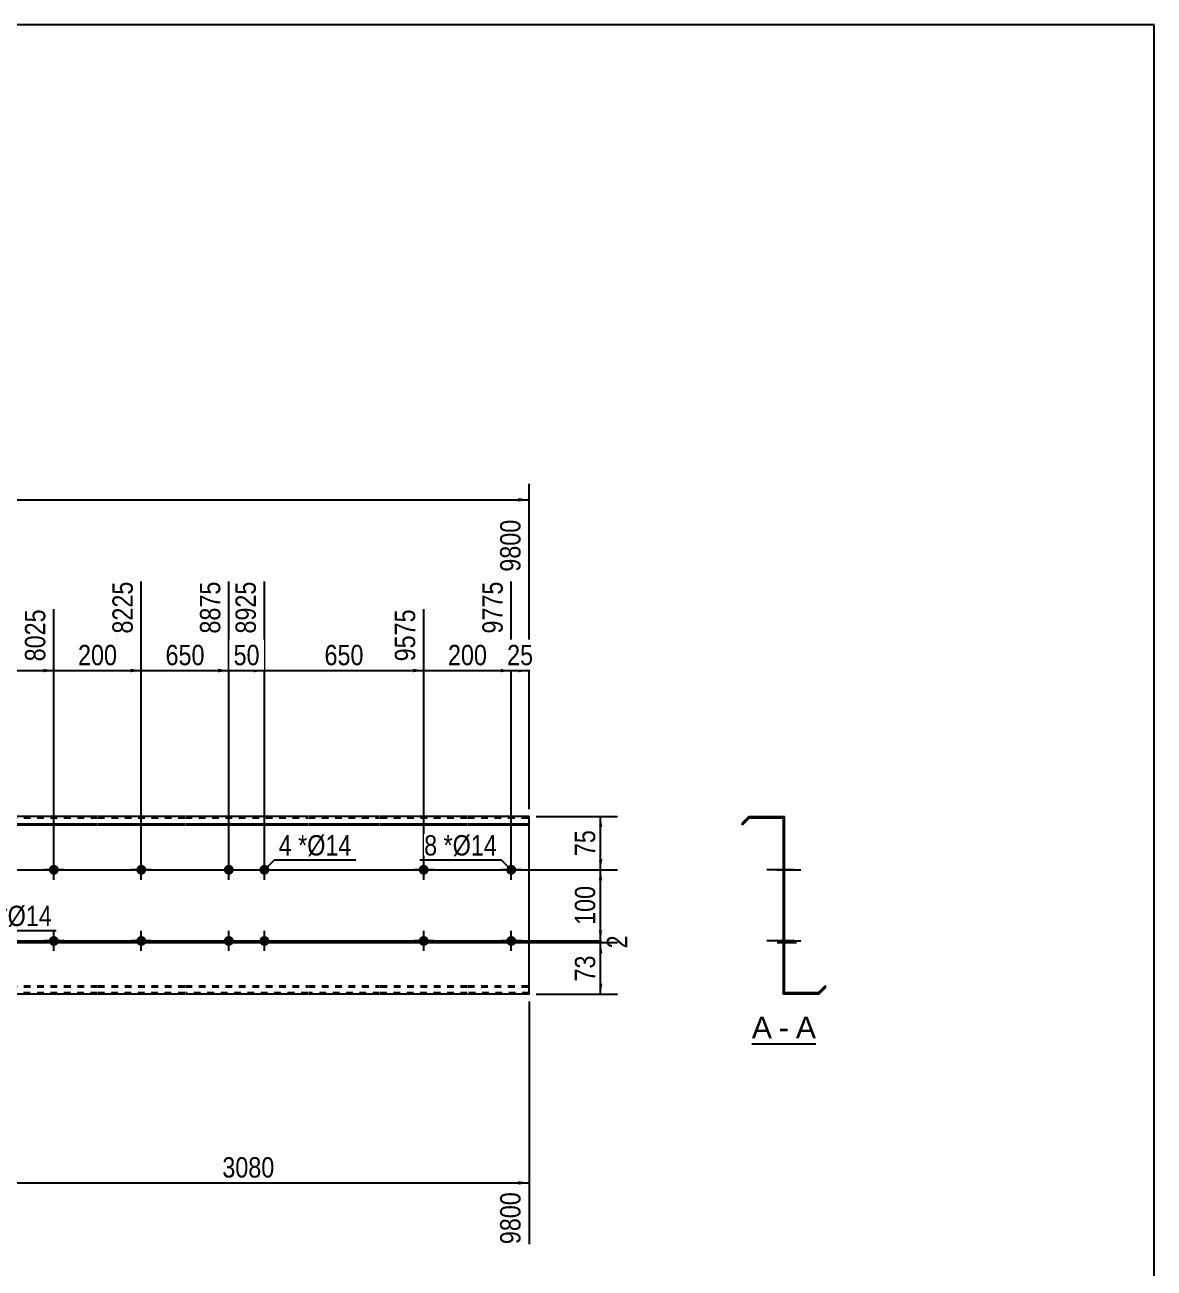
# Model space of a CAD drawing. Header units: millimetres. Extents: x -70 to 333, y -153 to 124.
# Drawn here: x 174.1 to 332.8, y -51 to 123.8 of the extents above; entities that cross this region are included whole.
import ezdxf

# ---------------------------------------------------------------- set-up
doc = ezdxf.new("R2010")
doc.units = ezdxf.units.MM
doc.linetypes.add('DXK_LINE_DOT1', pattern=[1.8814, 0.9407, -0.9407])
doc.styles.add('Arial', font='ARIAL.TTF', dxfattribs={"height": 0.2})
doc.styles.add('Arial Narrow', font='ARIALN.TTF', dxfattribs={"height": 0.2})

# ---------------------------------------------------------------- blocks, each defined once
blk = doc.blocks.new('Unknown-629082239-1920')
at = {"color": 5, "linetype": 'Continuous'}
for p, q in [((332.8, 123.75), (-67.2, 123.75)), ((332.8, -153.25), (332.8, 123.75))]:
    blk.add_line(p, q, dxfattribs=at)
blk = doc.blocks.new('Unknown-629082239-12 - 1239')
at = {"color": 7, "linetype": 'Continuous'}
blk.add_line((276.25, -19.45), (285.28, -19.45), dxfattribs=at)
at = {"color": 0, "linetype": 'Continuous'}
for points in [[(279.09, -18.7), (279.09, -15.5), (276.25, -15.5), (276.25, -18.7)], [(281.48, -18.7), (281.48, -15.5), (280.05, -15.5), (280.05, -18.7)], [(285.28, -18.7), (285.28, -15.5), (282.44, -15.5), (282.44, -18.7)]]:
    blk.add_wipeout(points, dxfattribs=at)
at = {"color": 96, "linetype": 'Continuous', "style": 'Arial'}
for s, p in [('A', (276.25, -18.7)), ('A', (282.44, -18.7)), ('-', (280.05, -18.7))]:
    blk.add_text(s, height=3.06, dxfattribs=at).set_placement(p)
blk = doc.blocks.new('Bolt-629082239-1223 - 1203')
at = {"linetype": 'Continuous'}
for points in [[(177.47, 5, -1), (178.87, 5, -1)], [(241.75, 5, -1), (243.15, 5, -1)]]:
    blk.add_hatch(color=3, dxfattribs=at).paths.add_polyline_path(points)
at = {"color": 3, "linetype": 'Continuous'}
for p, q in [((178.17, 3.6), (178.17, 6.4)), ((242.45, 3.6), (242.45, 6.4)), ((179.57, 5), (176.77, 5)), ((243.85, 5), (241.05, 5))]:
    blk.add_line(p, q, dxfattribs=at)
blk = doc.blocks.new('Part-629082239-1218 - 1203')
at = {"color": 2, "linetype": 'Continuous'}
for p, q in [((0, 12.5), (0, -12.5)), ((8.6, 12.5), (0, 12.5)), ((20.89, 12.5), (8.7, 12.5)), ((30.99, 12.5), (20.99, 12.5)), ((48.28, 12.5), (31.09, 12.5)), ((60.58, 12.5), (48.38, 12.5)), ((72.87, 12.5), (60.68, 12.5)), ((94.77, 12.5), (72.97, 12.5)), ((116.67, 12.5), (94.87, 12.5)), ((128.17, 12.5), (116.77, 12.5)), ((150.07, 12.5), (128.27, 12.5)), ((171.97, 12.5), (150.17, 12.5)), ((184.27, 12.5), (172.07, 12.5)), ((196.56, 12.5), (184.37, 12.5)), ((213.85, 12.5), (196.66, 12.5)), ((223.95, 12.5), (213.95, 12.5)), ((236.25, 12.5), (224.05, 12.5)), ((244.95, 12.5), (236.35, 12.5)), ((244.95, -12.5), (244.95, 12.5)), ((0, 11.44), (8.6, 11.44)), ((0, 11.3), (8.6, 11.3)), ((8.7, 11.44), (20.89, 11.44)), ((8.7, 11.3), (20.89, 11.3)), ((20.99, 11.44), (30.99, 11.44)), ((20.99, 11.3), (30.99, 11.3)), ((31.09, 11.44), (48.28, 11.44)), ((31.09, 11.3), (48.28, 11.3)), ((48.38, 11.44), (60.58, 11.44)), ((48.38, 11.3), (60.58, 11.3)), ((60.68, 11.44), (72.87, 11.44)), ((60.68, 11.3), (72.87, 11.3)), ((72.97, 11.44), (94.77, 11.44)), ((72.97, 11.3), (94.77, 11.3)), ((94.87, 11.44), (116.67, 11.44)), ((94.87, 11.3), (116.67, 11.3)), ((116.77, 11.44), (128.17, 11.44)), ((116.77, 11.3), (128.17, 11.3)), ((128.27, 11.44), (150.07, 11.44)), ((128.27, 11.3), (150.07, 11.3)), ((150.17, 11.44), (171.97, 11.44)), ((150.17, 11.3), (171.97, 11.3)), ((172.07, 11.44), (184.27, 11.44)), ((172.07, 11.3), (184.27, 11.3)), ((184.37, 11.44), (196.56, 11.44)), ((184.37, 11.3), (196.56, 11.3)), ((196.66, 11.44), (213.85, 11.44)), ((196.66, 11.3), (213.85, 11.3)), ((213.95, 11.44), (223.95, 11.44)), ((213.95, 11.3), (223.95, 11.3)), ((224.05, 11.44), (236.25, 11.44)), ((224.05, 11.3), (236.25, 11.3)), ((236.35, 11.44), (244.95, 11.44)), ((236.35, 11.3), (244.95, 11.3)), ((8.6, -12.5), (0, -12.5)), ((20.89, -12.5), (8.7, -12.5)), ((30.99, -12.5), (20.99, -12.5)), ((48.28, -12.5), (31.09, -12.5)), ((60.58, -12.5), (48.38, -12.5)), ((72.87, -12.5), (60.68, -12.5)), ((94.77, -12.5), (72.97, -12.5)), ((116.67, -12.5), (94.87, -12.5)), ((128.17, -12.5), (116.77, -12.5)), ((150.07, -12.5), (128.27, -12.5)), ((171.97, -12.5), (150.17, -12.5)), ((184.27, -12.5), (172.07, -12.5)), ((196.56, -12.5), (184.37, -12.5)), ((213.85, -12.5), (196.66, -12.5)), ((223.95, -12.5), (213.95, -12.5)), ((236.25, -12.5), (224.05, -12.5)), ((244.95, -12.5), (236.35, -12.5))]:
    blk.add_line(p, q, dxfattribs=at)
at = {"color": 7, "linetype": 'DXK_LINE_DOT1'}
for p, q in [((0, 12.3), (8.6, 12.3)), ((8.7, 12.3), (20.89, 12.3)), ((20.99, 12.3), (30.99, 12.3)), ((31.09, 12.3), (48.28, 12.3)), ((48.38, 12.3), (60.58, 12.3)), ((60.68, 12.3), (72.87, 12.3)), ((72.97, 12.3), (94.77, 12.3)), ((94.87, 12.3), (116.67, 12.3)), ((116.77, 12.3), (128.17, 12.3)), ((128.27, 12.3), (150.07, 12.3)), ((150.17, 12.3), (171.97, 12.3)), ((172.07, 12.3), (184.27, 12.3)), ((184.37, 12.3), (196.56, 12.3)), ((196.66, 12.3), (213.85, 12.3)), ((213.95, 12.3), (223.95, 12.3)), ((224.05, 12.3), (236.25, 12.3)), ((236.35, 12.3), (244.95, 12.3)), ((0, -11.3), (8.6, -11.3)), ((0, -11.44), (8.6, -11.44)), ((8.7, -11.3), (20.89, -11.3)), ((8.7, -11.44), (20.89, -11.44)), ((20.99, -11.3), (30.99, -11.3)), ((20.99, -11.44), (30.99, -11.44)), ((31.09, -11.3), (48.28, -11.3)), ((31.09, -11.44), (48.28, -11.44)), ((48.38, -11.3), (60.58, -11.3)), ((48.38, -11.44), (60.58, -11.44)), ((60.68, -11.3), (72.87, -11.3)), ((60.68, -11.44), (72.87, -11.44)), ((72.97, -11.3), (94.77, -11.3)), ((72.97, -11.44), (94.77, -11.44)), ((94.87, -11.3), (116.67, -11.3)), ((94.87, -11.44), (116.67, -11.44)), ((116.77, -11.3), (128.17, -11.3)), ((116.77, -11.44), (128.17, -11.44)), ((128.27, -11.3), (150.07, -11.3)), ((128.27, -11.44), (150.07, -11.44)), ((150.17, -11.3), (171.97, -11.3)), ((150.17, -11.44), (171.97, -11.44)), ((172.07, -11.3), (184.27, -11.3)), ((172.07, -11.44), (184.27, -11.44)), ((184.37, -11.3), (196.56, -11.3)), ((184.37, -11.44), (196.56, -11.44)), ((196.66, -11.3), (213.85, -11.3)), ((196.66, -11.44), (213.85, -11.44)), ((213.95, -11.3), (223.95, -11.3)), ((213.95, -11.44), (223.95, -11.44)), ((224.05, -11.3), (236.25, -11.3)), ((224.05, -11.44), (236.25, -11.44)), ((236.35, -11.3), (244.95, -11.3)), ((236.35, -11.44), (244.95, -11.44)), ((8.6, -12.3), (0, -12.3)), ((20.89, -12.3), (8.7, -12.3)), ((30.99, -12.3), (20.99, -12.3)), ((48.28, -12.3), (31.09, -12.3)), ((60.58, -12.3), (48.38, -12.3)), ((72.87, -12.3), (60.68, -12.3)), ((94.77, -12.3), (72.97, -12.3)), ((116.67, -12.3), (94.87, -12.3)), ((128.17, -12.3), (116.77, -12.3)), ((150.07, -12.3), (128.27, -12.3)), ((171.97, -12.3), (150.17, -12.3)), ((184.27, -12.3), (172.07, -12.3)), ((196.56, -12.3), (184.37, -12.3)), ((213.85, -12.3), (196.66, -12.3)), ((223.95, -12.3), (213.95, -12.3)), ((236.25, -12.3), (224.05, -12.3)), ((244.95, -12.3), (236.35, -12.3))]:
    blk.add_line(p, q, dxfattribs=at)
blk = doc.blocks.new('Bolt-629082239-1219 - 1203')
at = {"linetype": 'Continuous'}
for points in [[(189.76, 5, -1), (191.16, 5, -1)], [(229.45, 5, -1), (230.85, 5, -1)]]:
    blk.add_hatch(color=3, dxfattribs=at).paths.add_polyline_path(points)
at = {"color": 3, "linetype": 'Continuous'}
for p, q in [((190.46, 3.6), (190.46, 6.4)), ((230.15, 3.6), (230.15, 6.4)), ((191.86, 5), (189.06, 5)), ((231.55, 5), (228.75, 5))]:
    blk.add_line(p, q, dxfattribs=at)
blk = doc.blocks.new('Bolt-629082239-1220 - 1203')
at = {"linetype": 'Continuous'}
for points in [[(202.06, 5, -1), (203.46, 5, -1)], [(207.06, 5, -1), (208.46, 5, -1)], [(202.06, -5, -1), (203.46, -5, -1)], [(207.06, -5, -1), (208.46, -5, -1)]]:
    blk.add_hatch(color=3, dxfattribs=at).paths.add_polyline_path(points)
at = {"color": 3, "linetype": 'Continuous'}
for p, q in [((202.76, 3.6), (202.76, 6.4)), ((207.76, 3.6), (207.76, 6.4)), ((201.36, 5), (204.16, 5)), ((206.36, 5), (209.16, 5)), ((201.36, -5), (204.16, -5)), ((202.76, -6.4), (202.76, -3.6)), ((206.36, -5), (209.16, -5)), ((207.76, -6.4), (207.76, -3.6))]:
    blk.add_line(p, q, dxfattribs=at)
blk = doc.blocks.new('Bolt-629082239-1221 - 1203')
at = {"linetype": 'Continuous'}
for points in [[(189.76, -5, -1), (191.16, -5, -1)], [(229.45, -5, -1), (230.85, -5, -1)]]:
    blk.add_hatch(color=3, dxfattribs=at).paths.add_polyline_path(points)
at = {"color": 3, "linetype": 'Continuous'}
for p, q in [((191.86, -5), (189.06, -5)), ((190.46, -6.4), (190.46, -3.6)), ((231.55, -5), (228.75, -5)), ((230.15, -6.4), (230.15, -3.6))]:
    blk.add_line(p, q, dxfattribs=at)
blk = doc.blocks.new('Bolt-629082239-1222 - 1203')
at = {"linetype": 'Continuous'}
for points in [[(177.47, -5, -1), (178.87, -5, -1)], [(241.75, -5, -1), (243.15, -5, -1)]]:
    blk.add_hatch(color=3, dxfattribs=at).paths.add_polyline_path(points)
at = {"color": 3, "linetype": 'Continuous'}
for p, q in [((179.57, -5), (176.77, -5)), ((178.17, -6.4), (178.17, -3.6)), ((243.85, -5), (241.05, -5)), ((242.45, -6.4), (242.45, -3.6))]:
    blk.add_line(p, q, dxfattribs=at)
blk = doc.blocks.new('Part-629082239-1241 - 1239')
at = {"color": 2, "linetype": 'Continuous'}
for p, q in [((275.86, 12.5), (274.8, 11.44)), ((275.95, 12.3), (274.95, 11.3)), ((275.86, 12.5), (280.86, 12.5)), ((275.95, 12.3), (280.66, 12.3)), ((280.66, 12.3), (280.66, -12.5)), ((280.86, -12.3), (280.86, 12.5)), ((274.8, 11.44), (274.95, 11.3)), ((285.58, -12.3), (286.58, -11.3)), ((285.66, -12.5), (286.73, -11.44)), ((286.73, -11.44), (286.58, -11.3)), ((285.66, -12.5), (280.66, -12.5)), ((285.58, -12.3), (280.86, -12.3))]:
    blk.add_line(p, q, dxfattribs=at)
blk = doc.blocks.new('Bolt-629082239-1242 - 1239')
at = {"linetype": 'Continuous'}
blk.add_hatch(color=3, dxfattribs=at).paths.add_polyline_path([(280.66, 5.7), (280.66, 4.3), (280.86, 4.3), (280.86, 5.7)])
blk.add_hatch(color=3, dxfattribs=at).paths.add_polyline_path([(280.66, 5.7), (280.66, 4.3), (280.86, 4.3), (280.86, 5.7)])
at = {"color": 3, "linetype": 'Continuous'}
for p, q in [((280.66, 5.7), (280.86, 5.7)), ((280.66, 5.7), (280.86, 5.7)), ((279.86, 5), (283.16, 5)), ((279.86, 5), (283.16, 5)), ((280.66, 4.3), (280.86, 4.3)), ((280.66, 4.3), (280.86, 4.3))]:
    blk.add_line(p, q, dxfattribs=at)
blk = doc.blocks.new('Bolt-629082239-1243 - 1239')
at = {"linetype": 'Continuous'}
for points in [[(280.66, 5.7), (280.66, 4.3), (280.86, 4.3), (280.86, 5.7)], [(280.66, 5.7), (280.66, 4.3), (280.86, 4.3), (280.86, 5.7)], [(280.66, -4.3), (280.66, -5.7), (280.86, -5.7), (280.86, -4.3)], [(280.66, -4.3), (280.66, -5.7), (280.86, -5.7), (280.86, -4.3)]]:
    blk.add_hatch(color=3, dxfattribs=at).paths.add_polyline_path(points)
at = {"color": 3, "linetype": 'Continuous'}
for p, q in [((280.86, 5.7), (280.66, 5.7)), ((280.86, 5.7), (280.66, 5.7)), ((282.16, 5), (278.36, 5)), ((282.16, 5), (278.36, 5)), ((280.86, 4.3), (280.66, 4.3)), ((280.86, 4.3), (280.66, 4.3)), ((282.16, -5), (278.36, -5)), ((282.16, -5), (278.36, -5)), ((280.86, -4.3), (280.66, -4.3)), ((280.86, -4.3), (280.66, -4.3)), ((280.86, -5.7), (280.66, -5.7)), ((280.86, -5.7), (280.66, -5.7))]:
    blk.add_line(p, q, dxfattribs=at)
blk = doc.blocks.new('Bolt-629082239-1244 - 1239')
at = {"linetype": 'Continuous'}
blk.add_hatch(color=3, dxfattribs=at).paths.add_polyline_path([(280.66, -4.3), (280.66, -5.7), (280.86, -5.7), (280.86, -4.3)])
blk.add_hatch(color=3, dxfattribs=at).paths.add_polyline_path([(280.66, -4.3), (280.66, -5.7), (280.86, -5.7), (280.86, -4.3)])
at = {"color": 3, "linetype": 'Continuous'}
for p, q in [((279.86, -5), (283.16, -5)), ((279.86, -5), (283.16, -5)), ((280.66, -4.3), (280.86, -4.3)), ((280.66, -4.3), (280.86, -4.3)), ((280.66, -5.7), (280.86, -5.7)), ((280.66, -5.7), (280.86, -5.7))]:
    blk.add_line(p, q, dxfattribs=at)
blk = doc.blocks.new('Bolt-629082239-1245 - 1239')
at = {"linetype": 'Continuous'}
blk.add_hatch(color=3, dxfattribs=at).paths.add_polyline_path([(280.66, -4.3), (280.66, -5.7), (280.86, -5.7), (280.86, -4.3)])
blk.add_hatch(color=3, dxfattribs=at).paths.add_polyline_path([(280.66, -4.3), (280.66, -5.7), (280.86, -5.7), (280.86, -4.3)])
at = {"color": 3, "linetype": 'Continuous'}
for p, q in [((279.86, -5), (283.16, -5)), ((279.86, -5), (283.16, -5)), ((280.66, -4.3), (280.86, -4.3)), ((280.66, -4.3), (280.86, -4.3)), ((280.66, -5.7), (280.86, -5.7)), ((280.66, -5.7), (280.86, -5.7))]:
    blk.add_line(p, q, dxfattribs=at)
blk = doc.blocks.new('Bolt-629082239-1246 - 1239')
at = {"linetype": 'Continuous'}
blk.add_hatch(color=3, dxfattribs=at).paths.add_polyline_path([(280.66, 5.7), (280.66, 4.3), (280.86, 4.3), (280.86, 5.7)])
blk.add_hatch(color=3, dxfattribs=at).paths.add_polyline_path([(280.66, 5.7), (280.66, 4.3), (280.86, 4.3), (280.86, 5.7)])
at = {"color": 3, "linetype": 'Continuous'}
for p, q in [((280.66, 5.7), (280.86, 5.7)), ((280.66, 5.7), (280.86, 5.7)), ((279.86, 5), (283.16, 5)), ((279.86, 5), (283.16, 5)), ((280.66, 4.3), (280.86, 4.3)), ((280.66, 4.3), (280.86, 4.3))]:
    blk.add_line(p, q, dxfattribs=at)
blk = doc.blocks.new('Bolt-629082239-1247 - 1239')
at = {"linetype": 'Continuous'}
for points in [[(280.66, 5.7), (280.66, 4.3), (280.86, 4.3), (280.86, 5.7)], [(280.66, 5.7), (280.66, 4.3), (280.86, 4.3), (280.86, 5.7)], [(280.66, -4.3), (280.66, -5.7), (280.86, -5.7), (280.86, -4.3)], [(280.66, -4.3), (280.66, -5.7), (280.86, -5.7), (280.86, -4.3)]]:
    blk.add_hatch(color=3, dxfattribs=at).paths.add_polyline_path(points)
at = {"color": 3, "linetype": 'Continuous'}
for p, q in [((280.86, 5.7), (280.66, 5.7)), ((280.86, 5.7), (280.66, 5.7)), ((282.19, 5), (278.39, 5)), ((282.19, 5), (278.39, 5)), ((280.86, 4.3), (280.66, 4.3)), ((280.86, 4.3), (280.66, 4.3)), ((282.19, -5), (278.39, -5)), ((282.19, -5), (278.39, -5)), ((280.86, -4.3), (280.66, -4.3)), ((280.86, -4.3), (280.66, -4.3)), ((280.86, -5.7), (280.66, -5.7)), ((280.86, -5.7), (280.66, -5.7))]:
    blk.add_line(p, q, dxfattribs=at)
blk = doc.blocks.new('Bolt-629082239-1248 - 1239')
at = {"linetype": 'Continuous'}
blk.add_hatch(color=3, dxfattribs=at).paths.add_polyline_path([(280.66, 5.7), (280.66, 4.3), (280.86, 4.3), (280.86, 5.7)])
blk.add_hatch(color=3, dxfattribs=at).paths.add_polyline_path([(280.66, 5.7), (280.66, 4.3), (280.86, 4.3), (280.86, 5.7)])
at = {"color": 3, "linetype": 'Continuous'}
for p, q in [((280.66, 5.7), (280.86, 5.7)), ((280.66, 5.7), (280.86, 5.7)), ((279.84, 5), (283.14, 5)), ((279.84, 5), (283.14, 5)), ((280.66, 4.3), (280.86, 4.3)), ((280.66, 4.3), (280.86, 4.3))]:
    blk.add_line(p, q, dxfattribs=at)
blk = doc.blocks.new('Bolt-629082239-1249 - 1239')
at = {"linetype": 'Continuous'}
blk.add_hatch(color=3, dxfattribs=at).paths.add_polyline_path([(280.66, -4.3), (280.66, -5.7), (280.86, -5.7), (280.86, -4.3)])
blk.add_hatch(color=3, dxfattribs=at).paths.add_polyline_path([(280.66, -4.3), (280.66, -5.7), (280.86, -5.7), (280.86, -4.3)])
at = {"color": 3, "linetype": 'Continuous'}
for p, q in [((279.84, -5), (283.14, -5)), ((279.84, -5), (283.14, -5)), ((280.66, -4.3), (280.86, -4.3)), ((280.66, -4.3), (280.86, -4.3)), ((280.66, -5.7), (280.86, -5.7)), ((280.66, -5.7), (280.86, -5.7))]:
    blk.add_line(p, q, dxfattribs=at)
blk = doc.blocks.new('Bolt-629082239-1250 - 1239')
at = {"linetype": 'Continuous'}
blk.add_hatch(color=3, dxfattribs=at).paths.add_polyline_path([(280.66, 5.7), (280.66, 4.3), (280.86, 4.3), (280.86, 5.7)])
blk.add_hatch(color=3, dxfattribs=at).paths.add_polyline_path([(280.66, 5.7), (280.66, 4.3), (280.86, 4.3), (280.86, 5.7)])
at = {"color": 3, "linetype": 'Continuous'}
for p, q in [((280.66, 5.7), (280.86, 5.7)), ((280.66, 5.7), (280.86, 5.7)), ((279.84, 5), (283.14, 5)), ((279.84, 5), (283.14, 5)), ((280.66, 4.3), (280.86, 4.3)), ((280.66, 4.3), (280.86, 4.3))]:
    blk.add_line(p, q, dxfattribs=at)
blk = doc.blocks.new('Bolt-629082239-1251 - 1239')
at = {"linetype": 'Continuous'}
blk.add_hatch(color=3, dxfattribs=at).paths.add_polyline_path([(280.66, -4.3), (280.66, -5.7), (280.86, -5.7), (280.86, -4.3)])
blk.add_hatch(color=3, dxfattribs=at).paths.add_polyline_path([(280.66, -4.3), (280.66, -5.7), (280.86, -5.7), (280.86, -4.3)])
at = {"color": 3, "linetype": 'Continuous'}
for p, q in [((279.84, -5), (283.14, -5)), ((279.84, -5), (283.14, -5)), ((280.66, -4.3), (280.86, -4.3)), ((280.66, -4.3), (280.86, -4.3)), ((280.66, -5.7), (280.86, -5.7)), ((280.66, -5.7), (280.86, -5.7))]:
    blk.add_line(p, q, dxfattribs=at)
blk = doc.blocks.new('Bolt-629082239-1252 - 1239')
at = {"linetype": 'Continuous'}
for points in [[(280.86, 4.3), (280.86, 5.7), (280.66, 5.7), (280.66, 4.3)], [(280.86, -5.7), (280.86, -4.3), (280.66, -4.3), (280.66, -5.7)]]:
    blk.add_hatch(color=3, dxfattribs=at).paths.add_polyline_path(points)
at = {"color": 3, "linetype": 'Continuous'}
for p, q in [((280.86, 5.7), (280.66, 5.7)), ((280.86, 5), (278.66, 5)), ((280.86, 4.3), (280.66, 4.3)), ((280.86, -5), (278.66, -5)), ((280.86, -4.3), (280.66, -4.3)), ((280.86, -5.7), (280.66, -5.7))]:
    blk.add_line(p, q, dxfattribs=at)
blk = doc.blocks.new('Bolt-629082239-1253 - 1239')
at = {"linetype": 'Continuous'}
blk.add_hatch(color=3, dxfattribs=at).paths.add_polyline_path([(280.86, -5.94), (280.86, -4.54), (280.66, -4.54), (280.66, -5.94)])
blk.add_hatch(color=3, dxfattribs=at).paths.add_polyline_path([(280.86, -5.94), (280.86, -4.54), (280.66, -4.54), (280.66, -5.94)])
at = {"color": 3, "linetype": 'Continuous'}
for p, q in [((280.66, -4.54), (280.86, -4.54)), ((280.66, -4.54), (280.86, -4.54)), ((279.8, -5.24), (282.55, -5.24)), ((279.8, -5.24), (282.55, -5.24)), ((280.66, -5.94), (280.86, -5.94)), ((280.66, -5.94), (280.86, -5.94))]:
    blk.add_line(p, q, dxfattribs=at)
blk = doc.blocks.new('Bolt-629082239-1254 - 1239')
at = {"linetype": 'Continuous'}
blk.add_hatch(color=3, dxfattribs=at).paths.add_polyline_path([(280.86, -5.94), (280.86, -4.54), (280.66, -4.54), (280.66, -5.94)])
blk.add_hatch(color=3, dxfattribs=at).paths.add_polyline_path([(280.86, -5.94), (280.86, -4.54), (280.66, -4.54), (280.66, -5.94)])
at = {"color": 3, "linetype": 'Continuous'}
for p, q in [((280.66, -4.54), (280.86, -4.54)), ((280.66, -4.54), (280.86, -4.54)), ((279.8, -5.24), (282.55, -5.24)), ((279.8, -5.24), (282.55, -5.24)), ((280.66, -5.94), (280.86, -5.94)), ((280.66, -5.94), (280.86, -5.94))]:
    blk.add_line(p, q, dxfattribs=at)
blk = doc.blocks.new('Bolt-629082239-1255 - 1239')
at = {"linetype": 'Continuous'}
blk.add_hatch(color=3, dxfattribs=at).paths.add_polyline_path([(280.86, -5.94), (280.86, -4.54), (280.66, -4.54), (280.66, -5.94)])
blk.add_hatch(color=3, dxfattribs=at).paths.add_polyline_path([(280.86, -5.94), (280.86, -4.54), (280.66, -4.54), (280.66, -5.94)])
at = {"color": 3, "linetype": 'Continuous'}
for p, q in [((280.66, -4.54), (280.86, -4.54)), ((280.66, -4.54), (280.86, -4.54)), ((279.8, -5.24), (282.55, -5.24)), ((279.8, -5.24), (282.55, -5.24)), ((280.66, -5.94), (280.86, -5.94)), ((280.66, -5.94), (280.86, -5.94))]:
    blk.add_line(p, q, dxfattribs=at)
blk = doc.blocks.new('Bolt-629082239-1256 - 1239')
at = {"linetype": 'Continuous'}
blk.add_hatch(color=3, dxfattribs=at).paths.add_polyline_path([(280.86, -5.94), (280.86, -4.54), (280.66, -4.54), (280.66, -5.94)])
blk.add_hatch(color=3, dxfattribs=at).paths.add_polyline_path([(280.86, -5.94), (280.86, -4.54), (280.66, -4.54), (280.66, -5.94)])
at = {"color": 3, "linetype": 'Continuous'}
for p, q in [((280.66, -4.54), (280.86, -4.54)), ((280.66, -4.54), (280.86, -4.54)), ((279.8, -5.24), (282.55, -5.24)), ((279.8, -5.24), (282.55, -5.24)), ((280.66, -5.94), (280.86, -5.94)), ((280.66, -5.94), (280.86, -5.94))]:
    blk.add_line(p, q, dxfattribs=at)
blk = doc.blocks.new('StraightDimension-629082239-1279 - 1203')
at = {"linetype": 'Continuous'}
blk.add_hatch(color=7, dxfattribs=at).paths.add_polyline_path([(240.95, 33.25), (242.45, 33), (240.95, 32.75)])
at = {"color": 7, "linetype": 'Continuous'}
for p, q in [((242.45, 6), (242.45, 45.51)), ((230.15, 6), (230.15, 41.61)), ((230.15, 33), (242.45, 33))]:
    blk.add_line(p, q, dxfattribs=at)
at = {"color": 0}
blk.add_wipeout([(239.64, 33.15), (239.64, 37.35), (232.96, 37.35), (232.96, 33.15)], dxfattribs=at)
at = {"color": 3, "style": 'Arial Narrow'}
blk.add_text('200', height=2.863, dxfattribs=at).set_placement((233.56, 33.75))
at = {"color": 0, "linetype": 'Continuous'}
blk.add_wipeout([(241.85, 46.11), (237.65, 46.11), (237.65, 37.6), (241.85, 37.6)], dxfattribs=at)
at = {"color": 3, "linetype": 'Continuous', "style": 'Arial Narrow'}
blk.add_text('9775', height=2.863, rotation=90.0002, dxfattribs=at).set_placement((241.25, 38.2))
blk = doc.blocks.new('StraightDimension-629082239-1284 - 1203')
at = {"linetype": 'Continuous'}
blk.add_hatch(color=7, dxfattribs=at).paths.add_polyline_path([(176.67, 33.25), (178.17, 33), (176.67, 32.75)])
at = {"color": 7, "linetype": 'Continuous'}
for p, q in [((122.47, 6), (122.47, 41.61)), ((178.17, 6), (178.17, 41.61)), ((122.47, 33), (178.17, 33))]:
    blk.add_line(p, q, dxfattribs=at)
at = {"color": 0, "linetype": 'Continuous'}
blk.add_wipeout([(177.57, 42.21), (173.37, 42.21), (173.37, 33.7), (177.57, 33.7)], dxfattribs=at)
at = {"color": 0}
blk.add_wipeout([(154.58, 33.15), (154.58, 37.35), (146.06, 37.35), (146.06, 33.15)], dxfattribs=at)
at = {"color": 3, "linetype": 'Continuous', "style": 'Arial Narrow'}
blk.add_text('8025', height=2.863, rotation=90.0002, dxfattribs=at).set_placement((176.97, 34.3))
at = {"color": 3, "style": 'Arial Narrow'}
blk.add_text('3125', height=2.863, dxfattribs=at).set_placement((146.66, 33.75))
blk = doc.blocks.new('StraightDimension-629082239-1283 - 1203')
at = {"linetype": 'Continuous'}
blk.add_hatch(color=7, dxfattribs=at).paths.add_polyline_path([(188.96, 33.25), (190.46, 33), (188.96, 32.75)])
at = {"color": 7, "linetype": 'Continuous'}
for p, q in [((190.46, 6), (190.46, 45.51)), ((178.17, 6), (178.17, 41.61)), ((178.17, 33), (190.46, 33))]:
    blk.add_line(p, q, dxfattribs=at)
at = {"color": 0}
blk.add_wipeout([(187.66, 33.15), (187.66, 37.35), (180.97, 37.35), (180.97, 33.15)], dxfattribs=at)
at = {"color": 3, "style": 'Arial Narrow'}
blk.add_text('200', height=2.863, dxfattribs=at).set_placement((181.57, 33.75))
at = {"color": 0, "linetype": 'Continuous'}
blk.add_wipeout([(189.86, 46.11), (185.66, 46.11), (185.66, 37.6), (189.86, 37.6)], dxfattribs=at)
at = {"color": 3, "linetype": 'Continuous', "style": 'Arial Narrow'}
blk.add_text('8225', height=2.863, rotation=90.0002, dxfattribs=at).set_placement((189.26, 38.2))
blk = doc.blocks.new('StraightDimension-629082239-1282 - 1203')
at = {"linetype": 'Continuous'}
blk.add_hatch(color=7, dxfattribs=at).paths.add_polyline_path([(201.26, 33.25), (202.76, 33), (201.26, 32.75)])
at = {"color": 7, "linetype": 'Continuous'}
for p, q in [((190.46, 6), (190.46, 45.51)), ((202.76, 6), (202.76, 45.51)), ((190.46, 33), (202.76, 33))]:
    blk.add_line(p, q, dxfattribs=at)
at = {"color": 0}
blk.add_wipeout([(199.95, 33.15), (199.95, 37.35), (193.27, 37.35), (193.27, 33.15)], dxfattribs=at)
at = {"color": 3, "style": 'Arial Narrow'}
blk.add_text('650', height=2.863, dxfattribs=at).set_placement((193.87, 33.75))
at = {"color": 0, "linetype": 'Continuous'}
blk.add_wipeout([(202.16, 46.11), (197.96, 46.11), (197.96, 37.6), (202.16, 37.6)], dxfattribs=at)
at = {"color": 3, "linetype": 'Continuous', "style": 'Arial Narrow'}
blk.add_text('8875', height=2.863, rotation=90.0002, dxfattribs=at).set_placement((201.56, 38.2))
blk = doc.blocks.new('StraightDimension-629082239-1419 - 1203')
at = {"linetype": 'Continuous'}
for points in [[(1.5, 56.75), (0, 57), (1.5, 57.25)], [(243.45, 57.25), (244.95, 57), (243.45, 56.75)]]:
    blk.add_hatch(color=7, dxfattribs=at).paths.add_polyline_path(points)
at = {"color": 7, "linetype": 'Continuous'}
for p, q in [((0, 13.5), (0, 59.25)), ((244.95, 13.5), (244.95, 59.25)), ((0, 57), (244.95, 57))]:
    blk.add_line(p, q, dxfattribs=at)
at = {"color": 0}
blk.add_wipeout([(126.73, 57.15), (126.73, 61.35), (118.22, 61.35), (118.22, 57.15)], dxfattribs=at)
at = {"color": 3, "style": 'Arial Narrow'}
blk.add_text('9800', height=2.863, dxfattribs=at).set_placement((118.82, 57.75))
blk = doc.blocks.new('StraightDimension-629082239-1280 - 1203')
at = {"linetype": 'Continuous'}
blk.add_hatch(color=7, dxfattribs=at).paths.add_polyline_path([(228.65, 33.25), (230.15, 33), (228.65, 32.75)])
at = {"color": 7, "linetype": 'Continuous'}
for p, q in [((207.76, 6), (207.76, 45.51)), ((230.15, 6), (230.15, 41.61)), ((207.76, 33), (230.15, 33))]:
    blk.add_line(p, q, dxfattribs=at)
at = {"color": 0, "linetype": 'Continuous'}
blk.add_wipeout([(229.55, 42.21), (225.35, 42.21), (225.35, 33.7), (229.55, 33.7)], dxfattribs=at)
at = {"color": 0}
blk.add_wipeout([(222.3, 33.15), (222.3, 37.35), (215.61, 37.35), (215.61, 33.15)], dxfattribs=at)
at = {"color": 3, "linetype": 'Continuous', "style": 'Arial Narrow'}
blk.add_text('9575', height=2.863, rotation=90.0002, dxfattribs=at).set_placement((228.95, 34.3))
at = {"color": 3, "style": 'Arial Narrow'}
blk.add_text('650', height=2.863, dxfattribs=at).set_placement((216.21, 33.75))
blk = doc.blocks.new('StraightDimension-629082239-1387 - 1203')
at = {"linetype": 'Continuous'}
for points in [[(254.75, 11), (255, 12.5), (255.25, 11)], [(255.25, 6.5), (255, 5), (254.75, 6.5)]]:
    blk.add_hatch(color=7, dxfattribs=at).paths.add_polyline_path(points)
at = {"color": 7, "linetype": 'Continuous'}
for p, q in [((245.95, 12.5), (257.4, 12.5)), ((255, 5), (255, 12.5)), ((67.78, 5), (257.4, 5))]:
    blk.add_line(p, q, dxfattribs=at)
at = {"color": 0}
blk.add_wipeout([(254.85, 11.18), (250.65, 11.18), (250.65, 6.32), (254.85, 6.32)], dxfattribs=at)
at = {"color": 3, "style": 'Arial Narrow'}
blk.add_text('75', height=2.863, rotation=90.0002, dxfattribs=at).set_placement((254.25, 6.92))
blk = doc.blocks.new('StraightDimension-629082239-1388 - 1203')
at = {"linetype": 'Continuous'}
for points in [[(254.75, 3.5), (255, 5), (255.25, 3.5)], [(255.25, -3.5), (255, -5), (254.75, -3.5)]]:
    blk.add_hatch(color=7, dxfattribs=at).paths.add_polyline_path(points)
at = {"color": 7, "linetype": 'Continuous'}
for p, q in [((67.78, 5), (257.4, 5)), ((255, -5), (255, 5)), ((67.78, -5), (257.4, -5))]:
    blk.add_line(p, q, dxfattribs=at)
at = {"color": 0}
blk.add_wipeout([(254.85, 3.34), (250.65, 3.34), (250.65, -3.34), (254.85, -3.34)], dxfattribs=at)
at = {"color": 3, "style": 'Arial Narrow'}
blk.add_text('100', height=2.863, rotation=90.0002, dxfattribs=at).set_placement((254.25, -2.74))
blk = doc.blocks.new('StraightDimension-629082239-1389 - 1203')
at = {"linetype": 'Continuous'}
for points in [[(255.25, -3.5), (255, -5), (254.75, -3.5)], [(254.75, -6.74), (255, -5.24), (255.25, -6.74)]]:
    blk.add_hatch(color=7, dxfattribs=at).paths.add_polyline_path(points)
at = {"color": 7, "linetype": 'Continuous'}
for p, q in [((67.78, -5), (257.25, -5)), ((255, -5.24), (255, -5)), ((89.87, -5.24), (257.25, -5.24))]:
    blk.add_line(p, q, dxfattribs=at)
at = {"color": 0}
blk.add_wipeout([(259.35, -3.61), (255.15, -3.61), (255.15, -6.64), (259.35, -6.64)], dxfattribs=at)
at = {"color": 3, "style": 'Arial Narrow'}
blk.add_text('2', height=2.86, rotation=90.0002, dxfattribs=at).set_placement((258.75, -6.04))
blk = doc.blocks.new('StraightDimension-629082239-1390 - 1203')
at = {"linetype": 'Continuous'}
for points in [[(254.75, -6.74), (255, -5.24), (255.25, -6.74)], [(255.25, -11), (255, -12.5), (254.75, -11)]]:
    blk.add_hatch(color=7, dxfattribs=at).paths.add_polyline_path(points)
at = {"color": 7, "linetype": 'Continuous'}
for p, q in [((89.87, -5.24), (257.4, -5.24)), ((255, -12.5), (255, -5.24)), ((245.95, -12.5), (257.4, -12.5))]:
    blk.add_line(p, q, dxfattribs=at)
at = {"color": 0}
blk.add_wipeout([(254.85, -6.44), (250.65, -6.44), (250.65, -11.3), (254.85, -11.3)], dxfattribs=at)
at = {"color": 3, "style": 'Arial Narrow'}
blk.add_text('73', height=2.863, rotation=90.0002, dxfattribs=at).set_placement((254.25, -10.7))
blk = doc.blocks.new('StraightDimension-629082239-1278 - 1203')
at = {"linetype": 'Continuous'}
blk.add_hatch(color=7, dxfattribs=at).paths.add_polyline_path([(243.45, 33.25), (244.95, 33), (243.45, 32.75)])
at = {"color": 7, "linetype": 'Continuous'}
for p, q in [((244.95, 13.5), (244.95, 54.21)), ((242.45, 6), (242.45, 45.51)), ((242.45, 33), (244.95, 33))]:
    blk.add_line(p, q, dxfattribs=at)
at = {"color": 0, "linetype": 'Continuous'}
blk.add_wipeout([(244.35, 54.81), (240.15, 54.81), (240.15, 46.3), (244.35, 46.3)], dxfattribs=at)
at = {"color": 0}
blk.add_wipeout([(246.12, 33.15), (246.12, 37.35), (241.27, 37.35), (241.27, 33.15)], dxfattribs=at)
at = {"color": 3, "linetype": 'Continuous', "style": 'Arial Narrow'}
blk.add_text('9800', height=2.863, rotation=90.0002, dxfattribs=at).set_placement((243.75, 46.9))
at = {"color": 3, "style": 'Arial Narrow'}
blk.add_text('25', height=2.863, dxfattribs=at).set_placement((241.87, 33.75))
blk = doc.blocks.new('StraightDimension-629082239-1281 - 1203')
at = {"linetype": 'Continuous'}
blk.add_hatch(color=7, dxfattribs=at).paths.add_polyline_path([(206.26, 33.25), (207.76, 33), (206.26, 32.75)])
at = {"color": 7, "linetype": 'Continuous'}
for p, q in [((202.76, 6), (202.76, 45.51)), ((207.76, 6), (207.76, 45.51)), ((202.76, 33), (207.76, 33))]:
    blk.add_line(p, q, dxfattribs=at)
at = {"color": 0}
blk.add_wipeout([(207.69, 33.15), (207.69, 37.35), (202.83, 37.35), (202.83, 33.15)], dxfattribs=at)
at = {"color": 3, "style": 'Arial Narrow'}
blk.add_text('50', height=2.863, dxfattribs=at).set_placement((203.43, 33.75))
at = {"color": 0, "linetype": 'Continuous'}
blk.add_wipeout([(207.16, 46.11), (202.96, 46.11), (202.96, 37.6), (207.16, 37.6)], dxfattribs=at)
at = {"color": 3, "linetype": 'Continuous', "style": 'Arial Narrow'}
blk.add_text('8925', height=2.863, rotation=90.0002, dxfattribs=at).set_placement((206.56, 38.2))
blk = doc.blocks.new('StraightDimension-629082239-1351 - 1203')
at = {"linetype": 'Continuous'}
blk.add_hatch(color=7, dxfattribs=at).paths.add_polyline_path([(243.45, -38.75), (244.95, -39), (243.45, -39.25)])
at = {"color": 7, "linetype": 'Continuous'}
for p, q in [((166.07, -6.24), (166.07, -47.61)), ((244.95, -13.5), (244.95, -47.61)), ((166.07, -39), (244.95, -39))]:
    blk.add_line(p, q, dxfattribs=at)
at = {"color": 0}
blk.add_wipeout([(209.77, -38.85), (209.77, -34.65), (201.25, -34.65), (201.25, -38.85)], dxfattribs=at)
at = {"color": 0, "linetype": 'Continuous'}
blk.add_wipeout([(244.35, -39.7), (240.15, -39.7), (240.15, -48.21), (244.35, -48.21)], dxfattribs=at)
at = {"color": 3, "style": 'Arial Narrow'}
blk.add_text('3080', height=2.863, dxfattribs=at).set_placement((201.85, -38.25))
at = {"color": 3, "linetype": 'Continuous', "style": 'Arial Narrow'}
blk.add_text('9800', height=2.863, rotation=90.0002, dxfattribs=at).set_placement((243.75, -47.61))
blk = doc.blocks.new('MarkSet-629082239-1435 - 1203')
at = {"color": 0}
for points in [[(232.04, 7.01), (232.04, 10.01), (230.21, 10.01), (230.21, 7.01)], [(234.22, 7.01), (234.22, 10.01), (232.94, 10.01), (232.94, 7.01)]]:
    blk.add_wipeout(points, dxfattribs=at)
for points in [[(232.04, 7.01), (232.04, 10.01), (230.21, 10.01), (230.21, 7.01)], [(234.22, 7.01), (234.22, 10.01), (232.94, 10.01), (232.94, 7.01)]]:
    blk.add_wipeout(points, dxfattribs=at)
at = {"color": 3, "style": 'Arial Narrow'}
blk.add_text('8', height=2.86, dxfattribs=at).set_placement((230.21, 7.01))
at = {"color": 0}
blk.add_wipeout([(240.43, 7.01), (240.43, 10.01), (234.22, 10.01), (234.22, 7.01)], dxfattribs=at)
blk.add_wipeout([(240.43, 7.01), (240.43, 10.01), (234.22, 10.01), (234.22, 7.01)], dxfattribs=at)
at = {"color": 7, "linetype": 'Continuous'}
for p in [(229.61, 6.41), (242.45, 5)]:
    blk.add_line(p, (241.03, 6.41), dxfattribs=at)
at = {"color": 3, "style": 'Arial Narrow'}
for s, height, p in [('*', 2.86, (232.94, 7.01)), ('Ø14', 2.863, (234.22, 7.01))]:
    blk.add_text(s, height=height, dxfattribs=at).set_placement(p)
blk = doc.blocks.new('Mark-629082239-1449 - 1203')
at = {"color": 0}
for points in [[(211.6, 7.01), (211.6, 10.01), (209.77, 10.01), (209.77, 7.01)], [(213.78, 7.01), (213.78, 10.01), (212.5, 10.01), (212.5, 7.01)]]:
    blk.add_wipeout(points, dxfattribs=at)
for points in [[(211.6, 7.01), (211.6, 10.01), (209.77, 10.01), (209.77, 7.01)], [(213.78, 7.01), (213.78, 10.01), (212.5, 10.01), (212.5, 7.01)]]:
    blk.add_wipeout(points, dxfattribs=at)
at = {"color": 7, "linetype": 'Continuous'}
blk.add_line((207.76, 5), (209.17, 6.41), dxfattribs=at)
at = {"color": 3, "style": 'Arial Narrow'}
blk.add_text('4', height=2.86, dxfattribs=at).set_placement((209.77, 7.01))
at = {"color": 0}
blk.add_wipeout([(219.99, 7.01), (219.99, 10.01), (213.78, 10.01), (213.78, 7.01)], dxfattribs=at)
blk.add_wipeout([(219.99, 7.01), (219.99, 10.01), (213.78, 10.01), (213.78, 7.01)], dxfattribs=at)
at = {"color": 7, "linetype": 'Continuous'}
blk.add_line((209.17, 6.41), (220.59, 6.41), dxfattribs=at)
at = {"color": 3, "style": 'Arial Narrow'}
for s, height, p in [('*', 2.86, (212.5, 7.01)), ('Ø14', 2.863, (213.78, 7.01))]:
    blk.add_text(s, height=height, dxfattribs=at).set_placement(p)
blk = doc.blocks.new('Mark-629082239-1455 - 1203')
at = {"color": 0}
for points in [[(169.5, -2.91), (169.5, 0.09), (167.67, 0.09), (167.67, -2.91)], [(171.68, -2.91), (171.68, 0.09), (170.4, 0.09), (170.4, -2.91)]]:
    blk.add_wipeout(points, dxfattribs=at)
for points in [[(169.5, -2.91), (169.5, 0.09), (167.67, 0.09), (167.67, -2.91)], [(171.68, -2.91), (171.68, 0.09), (170.4, 0.09), (170.4, -2.91)]]:
    blk.add_wipeout(points, dxfattribs=at)
at = {"color": 7, "linetype": 'Continuous'}
blk.add_line((166.07, -5.24), (167.07, -3.51), dxfattribs=at)
at = {"color": 3, "style": 'Arial Narrow'}
blk.add_text('2', height=2.86, dxfattribs=at).set_placement((167.67, -2.91))
at = {"color": 0}
blk.add_wipeout([(177.89, -2.91), (177.89, 0.09), (171.68, 0.09), (171.68, -2.91)], dxfattribs=at)
blk.add_wipeout([(177.89, -2.91), (177.89, 0.09), (171.68, 0.09), (171.68, -2.91)], dxfattribs=at)
at = {"color": 7, "linetype": 'Continuous'}
blk.add_line((167.07, -3.51), (178.49, -3.51), dxfattribs=at)
at = {"color": 3, "style": 'Arial Narrow'}
for s, height, p in [('Ø14', 2.863, (171.68, -2.91)), ('*', 2.86, (170.4, -2.91))]:
    blk.add_text(s, height=height, dxfattribs=at).set_placement(p)

msp = doc.modelspace()

# ---------------------------------------------------------------- block references
for name in ['Unknown-629082239-1920', 'Part-629082239-1218 - 1203', 'Part-629082239-1241 - 1239', 'Bolt-629082239-1223 - 1203', 'Bolt-629082239-1219 - 1203', 'Bolt-629082239-1220 - 1203', 'Bolt-629082239-1243 - 1239', 'Bolt-629082239-1247 - 1239', 'Bolt-629082239-1252 - 1239', 'Bolt-629082239-1248 - 1239', 'Bolt-629082239-1250 - 1239', 'Bolt-629082239-1242 - 1239', 'Bolt-629082239-1246 - 1239', 'Bolt-629082239-1222 - 1203', 'Bolt-629082239-1221 - 1203', 'Bolt-629082239-1253 - 1239', 'Bolt-629082239-1254 - 1239', 'Bolt-629082239-1255 - 1239', 'Bolt-629082239-1256 - 1239', 'Bolt-629082239-1249 - 1239', 'Bolt-629082239-1251 - 1239', 'Bolt-629082239-1244 - 1239', 'Bolt-629082239-1245 - 1239']:
    msp.add_blockref(name, (0, 0))

# ---------------------------------------------------------------- next in the draw order: block references
for name in ['StraightDimension-629082239-1279 - 1203', 'StraightDimension-629082239-1284 - 1203', 'Unknown-629082239-12 - 1239']:
    msp.add_blockref(name, (0, 0))

# ---------------------------------------------------------------- next in the draw order: block references
msp.add_blockref('StraightDimension-629082239-1283 - 1203', (0, 0))

# ---------------------------------------------------------------- next in the draw order: block references
msp.add_blockref('StraightDimension-629082239-1282 - 1203', (0, 0))

# ---------------------------------------------------------------- next in the draw order: block references
msp.add_blockref('StraightDimension-629082239-1419 - 1203', (0, 0))

# ---------------------------------------------------------------- next in the draw order: block references
msp.add_blockref('StraightDimension-629082239-1280 - 1203', (0, 0))

# ---------------------------------------------------------------- next in the draw order: block references
msp.add_blockref('StraightDimension-629082239-1387 - 1203', (0, 0))

# ---------------------------------------------------------------- next in the draw order: block references
for name in ['StraightDimension-629082239-1278 - 1203', 'StraightDimension-629082239-1281 - 1203', 'StraightDimension-629082239-1388 - 1203']:
    msp.add_blockref(name, (0, 0))

# ---------------------------------------------------------------- next in the draw order: block references
for name in ['Mark-629082239-1449 - 1203', 'MarkSet-629082239-1435 - 1203', 'StraightDimension-629082239-1389 - 1203']:
    msp.add_blockref(name, (0, 0))

# ---------------------------------------------------------------- next in the draw order: block references
msp.add_blockref('StraightDimension-629082239-1390 - 1203', (0, 0))

# ---------------------------------------------------------------- next in the draw order: block references
for name in ['Mark-629082239-1455 - 1203', 'StraightDimension-629082239-1351 - 1203']:
    msp.add_blockref(name, (0, 0))

doc.saveas('drawing.dxf')
